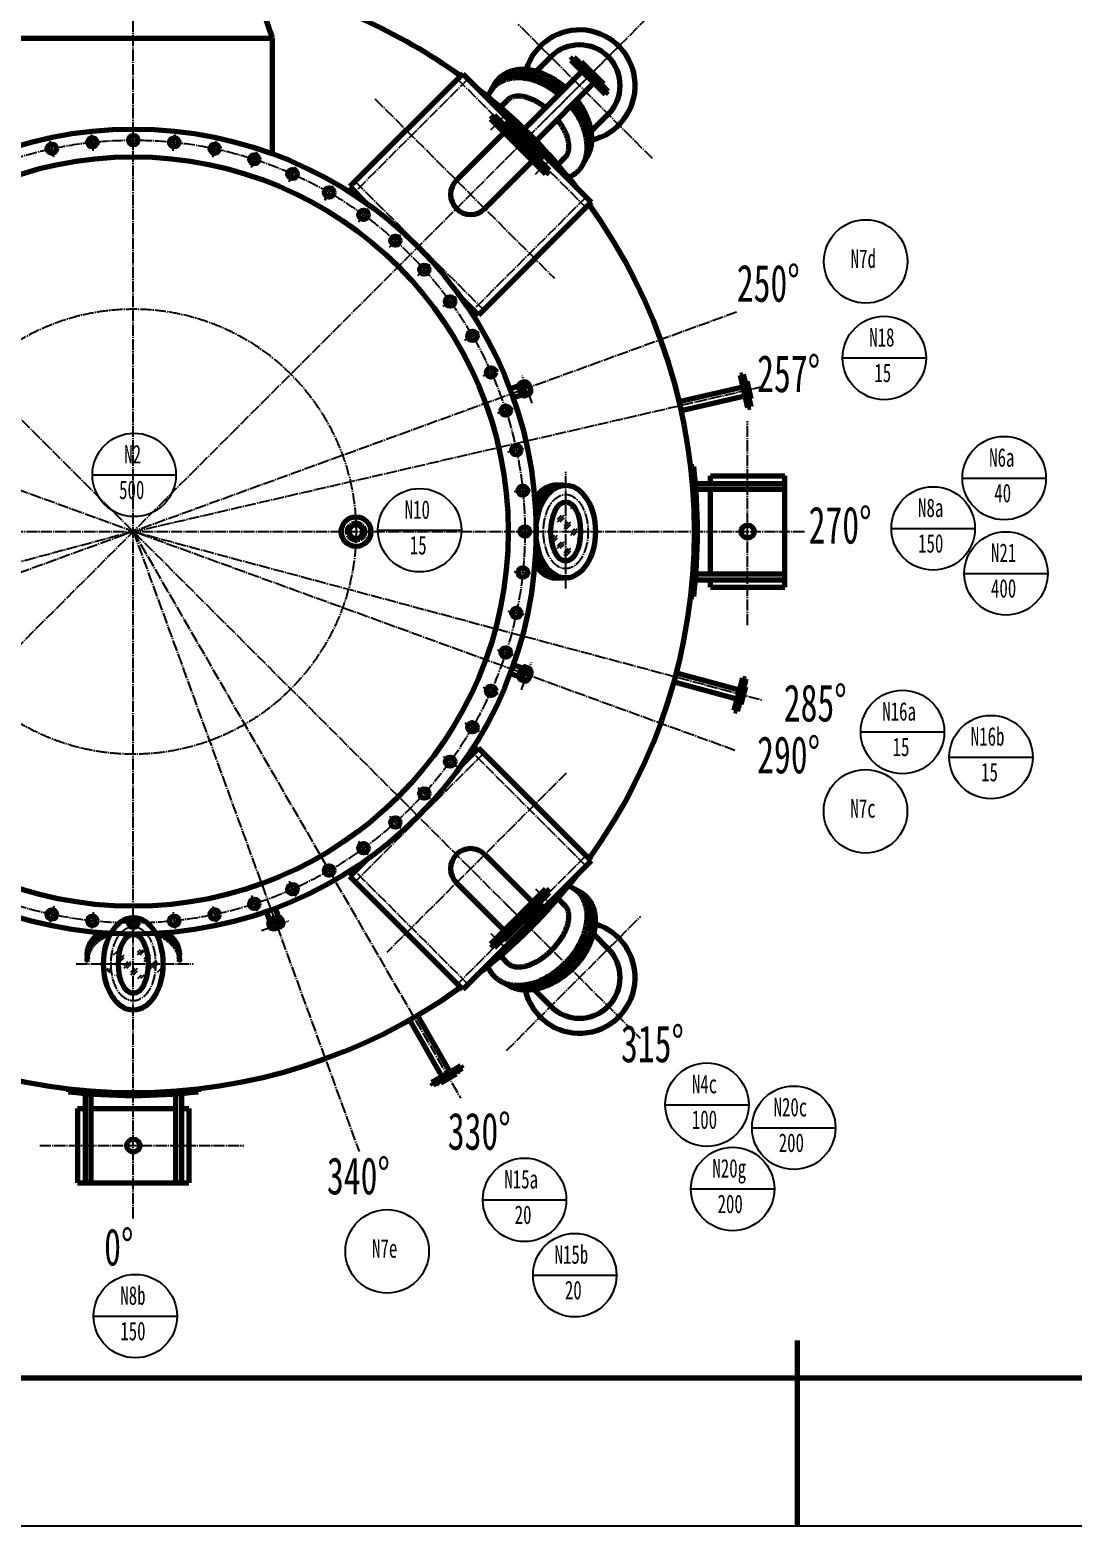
# Model space of a CAD drawing. Header units: millimetres. Extents: x -8410 to 8410, y -5940 to 5940.
# Drawn here: x -2068 to 742, y -5940 to -1907 of the extents above; entities that cross this region are included whole.
import ezdxf

# ---------------------------------------------------------------- set-up
doc = ezdxf.new("R2010")
doc.units = ezdxf.units.MM
doc.linetypes.add('EB_DASHDOT', pattern=[39, 30, -3, 3, -3])
for name, color, linetype, lineweight in [('CAXA0', 7, 'Continuous', 70), ('CAXA1', 1, 'EB_DASHDOT', 25), ('CAXA3', 7, 'Continuous', 25), ('CAXA4', 3, 'Continuous', 25), ('CAXA5', 4, 'Continuous', 25)]:
    doc.layers.add(name, color=color, linetype=linetype, lineweight=lineweight)
doc.styles.add('标准', font='', dxfattribs={"width": 0.667})
doc.styles.get('标准').set_extended_font_data('FangSong_GB2312')

# ---------------------------------------------------------------- blocks, each defined once
blk = doc.blocks.new('CAXBLOCK15')
at = {"layer": 'CAXA0', "color": 0, "linetype": 'Continuous', "lineweight": 25}
for p, q in [((-657.4, -3214.9), (-646.6, -3204.2)), ((-653.4, -3203.8), (-646.6, -3197)), ((-646.6, -3232.9), (-628.6, -3214.9)), ((-646.6, -3225.7), (-635.8, -3214.9)), ((-639.4, -3232.9), (-628.6, -3222.1)), ((-610.7, -3189.8), (-607.9, -3187.1)), ((-610.7, -3197), (-604.4, -3190.7)), ((-603.5, -3197), (-601.3, -3194.8)), ((-592.7, -3214.9), (-591.9, -3214.1)), ((-664.7, -3258.2), (-664.5, -3258)), ((-628.6, -3243.7), (-624.7, -3239.8)), ((-628.6, -3250.9), (-624.7, -3247)), ((-624.7, -3247), (-610.7, -3232.9)), ((-624.7, -3239.8), (-617.8, -3232.9)), ((-621.4, -3250.9), (-610.7, -3240.1)), ((-610.7, -3268.8), (-601.4, -3259.5)), ((-610.7, -3261.6), (-608.6, -3259.5)), ((-608.6, -3259.5), (-599.9, -3250.9)), ((-603.5, -3268.8), (-594.2, -3259.5)), ((-601.4, -3259.5), (-592.7, -3250.9)), ((-594.2, -3259.5), (-592.7, -3258)), ((-663.5, -3278.6), (-653.8, -3268.8)), ((-662.6, -3284.9), (-646.6, -3268.8)), ((-657.4, -3286.8), (-646.6, -3276)), ((-646.6, -3304.7), (-628.6, -3286.8)), ((-646.6, -3297.6), (-635.8, -3286.8)), ((-639.4, -3304.7), (-628.6, -3294)), ((-624.7, -3318.8), (-610.7, -3304.7)), ((-624.7, -3311.6), (-617.8, -3304.7)), ((-592.7, -3279.6), (-585.3, -3272.2)), ((-592.7, -3286.8), (-586.1, -3280.2)), ((-628.6, -3315.5), (-624.7, -3311.6)), ((-628.6, -3322.7), (-624.7, -3318.8)), ((-621.4, -3322.7), (-610.7, -3311.9)), ((-610.7, -3333.5), (-601, -3323.8))]:
    blk.add_line(p, q, dxfattribs=at)
blk = doc.blocks.new('CAXBLOCK16')
at = {"layer": 'CAXA0', "color": 0, "linetype": 'Continuous', "lineweight": 25}
for p, q in [((-1842.7, -4400.3), (-1833.5, -4391.1)), ((-1778.1, -4393.1), (-1770.7, -4385.7)), ((-1778.1, -4400.3), (-1764.4, -4386.6)), ((-1770.9, -4400.3), (-1760.1, -4389.5)), ((-1869.5, -4427.1), (-1867.9, -4425.5)), ((-1869, -4419.4), (-1867.9, -4418.3)), ((-1849.9, -4400.3), (-1845.5, -4395.9)), ((-1832, -4418.3), (-1814, -4400.3)), ((-1832, -4411.1), (-1821.2, -4400.3)), ((-1824.8, -4418.3), (-1814, -4407.5)), ((-1814, -4436.2), (-1802.3, -4424.5)), ((-1814, -4429.1), (-1809.5, -4424.5)), ((-1809.5, -4424.5), (-1803.2, -4418.3)), ((-1806.8, -4436.2), (-1796.1, -4425.5)), ((-1802.3, -4424.5), (-1796.1, -4418.3)), ((-1760.1, -4418.3), (-1742.2, -4400.3)), ((-1760.1, -4411.1), (-1749.4, -4400.3)), ((-1752.9, -4418.3), (-1742.2, -4407.5)), ((-1742.2, -4436.2), (-1730.5, -4424.5)), ((-1742.2, -4429.1), (-1737.7, -4424.5)), ((-1737.7, -4424.5), (-1731.4, -4418.3)), ((-1735, -4436.2), (-1724.2, -4425.5)), ((-1730.5, -4424.5), (-1724.2, -4418.3)), ((-1862.2, -4441.4), (-1857.1, -4436.2)), ((-1858.5, -4444.9), (-1849.9, -4436.2)), ((-1854.5, -4448), (-1849.9, -4443.4)), ((-1840.4, -4455.5), (-1839.2, -4454.2)), ((-1835.2, -4457.4), (-1832, -4454.2)), ((-1796.1, -4447), (-1789.7, -4440.7)), ((-1796.1, -4454.2), (-1789.7, -4447.9)), ((-1789.7, -4447.9), (-1778.1, -4436.2)), ((-1789.7, -4440.7), (-1785.3, -4436.2)), ((-1788.9, -4454.2), (-1778.1, -4443.4)), ((-1777.1, -4464), (-1767.3, -4454.2)), ((-1769.1, -4463.1), (-1760.1, -4454.2)), ((-1760.5, -4461.7), (-1760.1, -4461.4)), ((-1724.2, -4447), (-1713.4, -4436.2))]:
    blk.add_line(p, q, dxfattribs=at)
blk = doc.blocks.new('CAXBLOCK179', base_point=(8010, -5540))
at = {"layer": 'CAXA0', "linetype": 'Continuous', "lineweight": 70}
for p, q in [((0, -5940), (0, -5440)), ((-8010, -5540), (8010, -5540))]:
    blk.add_line(p, q, dxfattribs=at)
at = {"layer": 'CAXA0', "linetype": 'Continuous', "lineweight": 25}
blk.add_line((8410, -5940), (-8410, -5940), dxfattribs=at)

msp = doc.modelspace()

# ---------------------------------------------------------------- linework, layer by layer
at = {"layer": 'CAXA0'}
for p, q in [((-1414.74, -1929.55), (-1484.74, -1724.59)), ((-2164.74, -1929.55), (-1414.74, -1929.55)), ((-1414.74, -2241.41), (-1414.74, -1929.55)), ((-704.33, -2019.28), (-665.09, -1980.04)), ((-610.65, -1988.53), (-602.87, -1980.75)), ((-610.65, -1988.53), (-588.67, -2010.51)), ((-610.65, -1988.53), (-518.73, -2080.45)), ((-602.87, -1980.75), (-510.95, -2072.68)), ((-583.4, -1993.15), (-586.94, -1996.69)), ((-583.4, -1993.15), (-523.35, -2053.21)), ((-902.33, -2025.65), (-1206.38, -2329.7)), ((-902.33, -2025.65), (-555.84, -2372.13)), ((-580.6, -2018.58), (-736.63, -2174.61)), ((-548.78, -2050.4), (-704.81, -2206.43)), ((-523.35, -2053.21), (-526.88, -2056.74)), ((-800.83, -2115.78), (-781.74, -2096.69)), ((-518.73, -2080.45), (-510.95, -2072.68)), ((-556.05, -2180.71), (-510.23, -2134.9)), ((-826.68, -2147.99), (-816.78, -2138.09)), ((-678.19, -2296.49), (-826.68, -2147.99)), ((-668.29, -2286.59), (-816.78, -2138.09)), ((-793.77, -2161.11), (-790.94, -2158.28)), ((-688.48, -2260.74), (-790.94, -2158.28)), ((-919.3, -2312.73), (-790.62, -2184.06)), ((-645.98, -2270.64), (-626.88, -2251.54)), ((-842.92, -2389.09), (-714.25, -2260.42)), ((-691.31, -2263.57), (-688.48, -2260.74)), ((-678.19, -2296.49), (-668.29, -2286.59)), ((-1206.38, -2329.7), (-1160.27, -2375.81)), ((-555.84, -2372.13), (-859.9, -2676.19)), ((-906.01, -2630.08), (-859.9, -2676.19)), ((-736.01, -2855.76), (-746.9, -2859.73)), ((-155.24, -2837.84), (-146.47, -2835.82)), ((-155.24, -2837.84), (-135.1, -2925.55)), ((-146.47, -2835.82), (-126.33, -2923.54)), ((-141.78, -2856.25), (-136.91, -2855.13)), ((-136.91, -2855.13), (-126.15, -2902)), ((-751.1, -2867.12), (-775.18, -2875.9)), ((-742.53, -2890.61), (-766.61, -2899.39)), ((-723.68, -2889.59), (-734.56, -2893.56)), ((-319, -2908.77), (-147.97, -2869.51)), ((-313.4, -2933.14), (-142.37, -2893.88)), ((-131.02, -2903.12), (-126.15, -2902)), ((-135.1, -2925.55), (-126.33, -2923.54)), ((-287.91, -3084.55), (-279.85, -3084.55)), ((-275.31, -3129.55), (-34.74, -3129.55)), ((-234.74, -3109.55), (-34.74, -3109.55)), ((-234.74, -3129.55), (-234.74, -3109.55)), ((-34.74, -3409.55), (-34.74, -3109.55)), ((-274.03, -3145.55), (-34.74, -3145.55)), ((-234.74, -3373.55), (-234.74, -3145.55)), ((-274.03, -3373.55), (-34.74, -3373.55)), ((-275.31, -3389.55), (-34.74, -3389.55)), ((-234.74, -3409.55), (-234.74, -3389.55)), ((-234.74, -3409.55), (-34.74, -3409.55)), ((-287.91, -3434.55), (-279.85, -3434.55)), ((-741.89, -3627.64), (-765.97, -3618.87)), ((-723.03, -3628.65), (-733.92, -3624.68)), ((-750.44, -3651.13), (-774.52, -3642.36)), ((-735.34, -3662.47), (-746.23, -3658.51)), ((-332.95, -3664.39), (-163.51, -3710)), ((-326.46, -3640.24), (-157.01, -3685.86)), ((-148.56, -3654.48), (-171.96, -3741.39)), ((-139.87, -3656.82), (-163.27, -3743.73)), ((-148.56, -3654.48), (-139.87, -3656.82)), ((-140.49, -3678.36), (-152.99, -3724.79)), ((-145.32, -3677.06), (-140.49, -3678.36)), ((-171.96, -3741.39), (-163.27, -3743.73)), ((-157.82, -3723.49), (-152.99, -3724.79)), ((-859.9, -3842.91), (-906.01, -3889.02)), ((-555.84, -4146.97), (-859.9, -3842.91)), ((-1160.27, -4143.29), (-1206.38, -4189.39)), ((-555.84, -4146.97), (-902.33, -4493.45)), ((-842.93, -4130), (-714.25, -4258.67)), ((-902.33, -4493.45), (-1206.38, -4189.39)), ((-919.29, -4206.37), (-790.62, -4335.04)), ((-826.68, -4371.1), (-678.19, -4222.61)), ((-816.78, -4381), (-668.29, -4232.51)), ((-678.19, -4222.61), (-668.29, -4232.51)), ((-790.94, -4360.82), (-688.48, -4258.35)), ((-691.31, -4255.53), (-688.48, -4258.35)), ((-645.98, -4248.46), (-626.88, -4267.55)), ((-1421.8, -4307.46), (-1430.56, -4283.37)), ((-1398.31, -4298.91), (-1407.07, -4274.83)), ((-1386.96, -4314), (-1390.93, -4303.12)), ((-1420.8, -4326.31), (-1424.76, -4315.42)), ((-549.48, -4344.96), (-510.23, -4384.2)), ((-826.68, -4371.1), (-816.78, -4381)), ((-793.77, -4357.99), (-790.94, -4360.82)), ((-800.83, -4403.32), (-781.74, -4422.41)), ((-710.9, -4493.25), (-665.09, -4539.06)), ((-1045.9, -4575.92), (-958.35, -4727.99)), ((-1024.24, -4563.44), (-936.68, -4715.52)), ((-908.51, -4699.3), (-986.51, -4744.21)), ((-904.02, -4707.1), (-982.02, -4752.01)), ((-922.18, -4717.55), (-919.69, -4721.89)), ((-908.51, -4699.3), (-904.02, -4707.1)), ((-986.51, -4744.21), (-982.02, -4752.01)), ((-963.86, -4741.55), (-961.36, -4745.88)), ((-919.69, -4721.89), (-961.36, -4745.88)), ((-1964.74, -4761.39), (-1964.74, -4769.44)), ((-1919.74, -4773.98), (-1919.74, -5014.55)), ((-1903.74, -4775.27), (-1903.74, -5014.55)), ((-1675.74, -4775.27), (-1675.74, -5014.55)), ((-1659.74, -4773.98), (-1659.74, -5014.55)), ((-1614.74, -4761.39), (-1614.74, -4769.44)), ((-1939.74, -4814.55), (-1939.74, -5014.55)), ((-1939.74, -4814.55), (-1919.74, -4814.55)), ((-1903.74, -4814.55), (-1675.74, -4814.55)), ((-1659.74, -4814.55), (-1639.74, -4814.55)), ((-1639.74, -4814.55), (-1639.74, -5014.55)), ((-1939.74, -5014.55), (-1639.74, -5014.55))]:
    msp.add_line(p, q, dxfattribs=at)
for centre, radius in [((-1789.74, -3259.55), 1085), ((-2009.09, -2227.6), 12.5), ((-1900.02, -2210.33), 12.5), ((-1789.74, -2204.55), 12.5), ((-1679.47, -2210.33), 12.5), ((-1570.4, -2227.6), 12.5), ((-1789.74, -3259.55), 1010), ((-1463.73, -2256.18), 12.5), ((-1360.64, -2295.76), 12.5), ((-1262.24, -2345.89), 12.5), ((-1169.63, -2406.04), 12.5), ((-1083.81, -2475.53), 12.5), ((-1005.73, -2553.62), 12.5), ((-936.23, -2639.44), 12.5), ((-876.09, -2732.05), 12.5), ((-825.95, -2830.44), 12.5), ((-786.38, -2933.54), 12.5), ((-757.8, -3040.2), 12.5), ((-740.52, -3149.27), 12.5), ((-1189.74, -3259.55), 40), ((-1189.74, -3259.55), 18.8), ((-734.74, -3259.55), 12.5), ((-134.74, -3259.55), 17.5), ((-740.52, -3369.83), 12.5), ((-757.8, -3478.9), 12.5), ((-786.38, -3585.56), 12.5), ((-825.95, -3688.66), 12.5), ((-876.09, -3787.05), 12.5), ((-936.23, -3879.66), 12.5), ((-1005.73, -3965.48), 12.5), ((-1083.81, -4043.57), 12.5), ((-1169.63, -4113.06), 12.5), ((-1262.24, -4173.21), 12.5), ((-1360.64, -4223.34), 12.5), ((-1463.73, -4262.91), 12.5), ((-2009.09, -4291.49), 12.5), ((-1900.02, -4308.77), 12.5), ((-1789.74, -4314.55), 12.5), ((-1679.47, -4308.77), 12.5), ((-1570.4, -4291.49), 12.5), ((-1789.74, -4914.55), 17.5)]:
    msp.add_circle(centre, radius, dxfattribs=at)
for centre, radius, start, end in [((-1789.74, -3259.55), 1512, 54.32515, 77.5913), ((-587.66, -2057.47), 150, 282.7645, 163.35677), ((-587.66, -2057.47), 109.5, 315, 135), ((-1789.74, -3259.55), 1512, 37.77663, 52.22337), ((-881.11, -2350.92), 54, 135, 315), ((-1789.74, -3259.55), 1512, 324.32515, 35.67485), ((-1789.74, -3259.55), 1520, 353.38879, 6.61121), ((-881.11, -4168.18), 54, 45, 225), ((-1789.74, -3259.55), 1512, 307.77663, 322.22337), ((-587.66, -4461.63), 150, 192.7645, 73.35677), ((-587.66, -4461.63), 109.5, 225, 45), ((-1789.74, -3259.55), 1512, 234.32515, 305.67485), ((-1789.74, -3259.55), 1520, 263.38879, 276.61121)]:
    msp.add_arc(centre, radius, start, end, dxfattribs=at)
for centre, major_axis, ratio in [((-729.84, -2872.67), (-6.17, 16.91), 0.5), ((-624.74, -3259.55), (0, 125), 0.64), ((-624.74, -3259.55), (0, 80), 0.5), ((-729.19, -3645.56), (6.16, 16.91), 0.5), ((-1789.74, -4424.55), (0, 125), 0.64), ((-1403.88, -4320.16), (16.92, 6.15), 0.5), ((-1789.74, -4424.55), (0, 80), 0.5)]:
    msp.add_ellipse(centre, major_axis=major_axis, ratio=ratio, dxfattribs=at)
for points, weights, knots in [([(-625.19, -2063.17), (-734.25, -1967.63), (-804.91, -2038.29), (-816.04, -2049.42), (-822.19, -2064.65)], [0.963608894934, 0.726599637371, 1, 0.944033855184, 0.90945577376], [0, 0, 0, 191.1259743, 191.1259743, 230.2502236, 230.2502236, 230.2502236]), ([(-643.21, -2081.2), (-749.93, -1993.46), (-817.45, -2060.98), (-828.58, -2072.11), (-834.72, -2087.34)], [0.948647154982, 0.735544241073, 1, 0.944033855184, 0.90945577376], [0, 0, 0, 184.0916877, 184.0916877, 223.0505748, 223.0505748, 223.0505748]), ([(-634.58, -2072.56), (-742.53, -1980.89), (-811.63, -2049.99), (-822.76, -2061.13), (-828.91, -2076.35)], [0.956109114574, 0.731001613567, 1, 0.944033855184, 0.90945577376], [0, 0, 0, 187.672567, 187.672567, 226.7185635, 226.7185635, 226.7185635]), ([(-617.53, -2304.53), (-602.31, -2298.38), (-591.17, -2287.25), (-523.66, -2219.74), (-611.39, -2113.02)], [0.90945577376, 0.944033855184, 1, 0.735544241073, 0.948647154982], [0, 0, 0, 38.9588871, 38.9588871, 223.0505748, 223.0505748, 223.0505748]), ([(-626.88, -2251.54), (-626.88, -2251.54), (-626.88, -2251.54), (-592.73, -2217.39), (-647.23, -2148.85)], [0.999999687424, 0.999999843712, 1, 0.748347917005, 0.929131730834], [0, 0, 0, 0.0000702, 0.0000702, 113.0662771, 113.0662771, 113.0662771]), ([(-746.9, -2859.73), (-755.35, -2862.82), (-749.19, -2879.73), (-743.02, -2896.64), (-734.56, -2893.56)], [1, 0.707106781187, 1, 0.707106781187, 1], [0, 0, 0, 21.7640082, 21.7640082, 43.5280164, 43.5280164, 43.5280164]), ([(-638.16, -3136.32), (-644.83, -3134.55), (-651.58, -3134.55), (-684.87, -3134.55), (-708.33, -3171.44)], [0.940191312519, 0.966193658313, 1, 0.853002998996, 0.853555459135], [0, 0, 0, 15.7442478, 15.7442478, 84.2035099, 84.2035099, 84.2035099]), ([(-630.82, -3134.91), (-633.85, -3134.55), (-636.89, -3134.55), (-683.51, -3134.55), (-706.5, -3197.93)], [0.970637865904, 0.984498510485, 1, 0.805546395919, 0.869290672235], [0, 0, 0, 7.8418184, 7.8418184, 106.2110648, 106.2110648, 106.2110648]), ([(-706.5, -3321.17), (-683.51, -3384.55), (-636.89, -3384.55), (-633.85, -3384.55), (-630.82, -3384.19)], [0.869290672235, 0.805546395919, 1, 0.984498510485, 0.970637865905], [0, 0, 0, 98.3692464, 98.3692464, 106.2110648, 106.2110648, 106.2110648]), ([(-708.33, -3347.66), (-684.87, -3384.55), (-651.58, -3384.55), (-644.83, -3384.55), (-638.16, -3382.78)], [0.853555459135, 0.853002998996, 1, 0.966193658313, 0.940191312519], [0, 0, 0, 68.4592621, 68.4592621, 84.2035099, 84.2035099, 84.2035099]), ([(-733.92, -3624.68), (-742.38, -3621.6), (-748.53, -3638.52), (-754.69, -3655.43), (-746.23, -3658.51)], [1, 0.707106781187, 1, 0.707106781187, 1], [0, 0, 0, 21.7640082, 21.7640082, 43.5280164, 43.5280164, 43.5280164]), ([(-834.72, -4431.76), (-828.58, -4446.99), (-817.45, -4458.12), (-739.67, -4535.9), (-626.53, -4422.76), (-513.39, -4309.63), (-591.17, -4231.85), (-602.31, -4220.71), (-617.53, -4214.57)], [0.90945577376, 0.944033855184, 1, 0.707106781187, 1, 0.707106781187, 1, 0.944033855184, 0.90945577376], [0, 0, 0, 39.397668, 39.397668, 245.5814211, 245.5814211, 451.7651743, 451.7651743, 491.1628423, 491.1628423, 491.1628423]), ([(-793.27, -4474.48), (-712.56, -4525.59), (-615.54, -4428.58), (-502.41, -4315.44), (-580.19, -4237.66), (-591.32, -4226.53), (-606.55, -4220.39)], [0.944872283155, 0.737910223089, 1, 0.707106781187, 1, 0.944033855184, 0.90945577376], [0, 0, 0, 189.8382599, 189.8382599, 401.9882326, 401.9882326, 442.525928, 442.525928, 442.525928]), ([(-788.19, -4476.5), (-708.28, -4539.74), (-603.84, -4435.3), (-490.71, -4322.16), (-568.49, -4244.38), (-579.62, -4233.25), (-594.85, -4227.11)], [0.969233078391, 0.723396185433, 1, 0.707106781187, 1, 0.944033855184, 0.90945577376], [0, 0, 0, 199.2914031, 199.2914031, 410.3192251, 410.3192251, 450.6424996, 450.6424996, 450.6424996]), ([(-781.74, -4422.41), (-781.74, -4422.41), (-781.74, -4422.41), (-739.67, -4464.48), (-662.24, -4387.06), (-584.81, -4309.63), (-626.88, -4267.55)], [0.999999687424, 0.999999843712, 1, 0.707106781187, 1, 0.707106781187, 1], [0, 0, 0, 0.0000724, 0.0000724, 135.6255066, 135.6255066, 271.2509409, 271.2509409, 271.2509409]), ([(-1390.93, -4303.12), (-1394, -4294.66), (-1410.92, -4300.81), (-1427.83, -4306.97), (-1424.76, -4315.42)], [1, 0.707106781187, 1, 0.707106781187, 1], [0, 0, 0, 21.7640082, 21.7640082, 43.5280164, 43.5280164, 43.5280164]), ([(-1877.86, -4340.97), (-1914.74, -4364.43), (-1914.74, -4397.71), (-1914.74, -4404.47), (-1912.97, -4411.13)], [0.853555459135, 0.853002998996, 1, 0.966193658313, 0.940191312519], [0, 0, 0, 68.4592621, 68.4592621, 84.2035099, 84.2035099, 84.2035099]), ([(-1851.36, -4342.8), (-1914.74, -4365.78), (-1914.74, -4412.4), (-1914.74, -4415.44), (-1914.38, -4418.48)], [0.869290672235, 0.805546395919, 1, 0.984498510485, 0.970637865905], [0, 0, 0, 98.3692464, 98.3692464, 106.2110648, 106.2110648, 106.2110648]), ([(-1665.11, -4418.48), (-1664.74, -4415.44), (-1664.74, -4412.4), (-1664.74, -4365.78), (-1728.13, -4342.8)], [0.970637865904, 0.984498510485, 1, 0.805546395919, 0.869290672235], [0, 0, 0, 7.8418184, 7.8418184, 106.2110648, 106.2110648, 106.2110648]), ([(-1666.52, -4411.13), (-1664.74, -4404.47), (-1664.74, -4397.71), (-1664.74, -4364.43), (-1701.63, -4340.97)], [0.940191312519, 0.966193658313, 1, 0.853002998996, 0.853555459135], [0, 0, 0, 15.7442478, 15.7442478, 84.2035099, 84.2035099, 84.2035099])]:
    msp.add_rational_spline(points, weights, degree=2, knots=knots, dxfattribs=at)
for points, weights in [([(-679.05, -2117.03), (-747.58, -2062.53), (-781.74, -2096.69)], [0.929131730834, 0.748347917005, 1]), ([(-572.79, -2258), (-520.48, -2191.89), (-594.36, -2095.98)], [0.969233078391, 0.756551462005, 0.934893289836]), ([(-574.81, -2263.08), (-531.65, -2194.92), (-603.26, -2104.89)], [0.944872283155, 0.763937480384, 0.941498076926])]:
    msp.add_rational_spline(points, weights, degree=2, dxfattribs=at)
at = {"layer": 'CAXA1', "linetype": 'EB_DASHDOT', "lineweight": 25}
for p, q in [((-1789.74, -5110.6), (-1789.74, -1432.31)), ((-2004.25, -2250.36), (-2013.46, -2207.06)), ((-1897.59, -2233.47), (-1902.22, -2189.44)), ((-1789.74, -2227.81), (-1789.74, -2183.55)), ((-1681.9, -2233.47), (-1677.27, -2189.44)), ((-1575.23, -2250.36), (-1566.03, -2207.06)), ((-1470.92, -2278.31), (-1457.24, -2236.21)), ((-1370.1, -2317.01), (-1352.1, -2276.57)), ((-1273.88, -2366.04), (-1251.74, -2327.7)), ((-1183.31, -2424.86), (-1157.29, -2389.05)), ((-1099.38, -2492.82), (-1069.76, -2459.92)), ((-1023.02, -2569.18), (-990.12, -2539.56)), ((-955.05, -2653.11), (-919.24, -2627.09)), ((-896.24, -2743.68), (-857.9, -2721.55)), ((-847.21, -2839.9), (-806.77, -2821.9)), ((-808.51, -2940.73), (-766.41, -2927.05)), ((-780.55, -3045.04), (-737.26, -3035.84)), ((-763.66, -3151.7), (-719.64, -3147.08)), ((-3676.87, -3259.55), (-758.01, -3259.55)), ((-758.01, -3259.55), (-713.74, -3259.55)), ((-713.74, -3259.55), (20.02, -3259.55)), ((-763.66, -3367.39), (-719.64, -3372.02)), ((-780.55, -3474.06), (-737.26, -3483.26)), ((-808.51, -3578.37), (-766.41, -3592.05)), ((-847.21, -3679.19), (-806.77, -3697.2)), ((-896.24, -3775.42), (-857.9, -3797.55)), ((-955.05, -3865.99), (-919.24, -3892.01)), ((-1023.02, -3949.91), (-990.12, -3979.53)), ((-1099.38, -4026.28), (-1069.76, -4059.17)), ((-1183.31, -4094.24), (-1157.29, -4130.05)), ((-1273.88, -4153.06), (-1251.74, -4191.39)), ((-1370.1, -4202.09), (-1352.1, -4242.52)), ((-2004.25, -4268.74), (-2013.46, -4312.04)), ((-1575.23, -4268.74), (-1566.03, -4312.04)), ((-1470.92, -4240.79), (-1457.24, -4282.89)), ((-1897.59, -4285.63), (-1902.22, -4329.66)), ((-1789.74, -4291.28), (-1789.74, -4335.55)), ((-1681.9, -4285.63), (-1677.27, -4329.66))]:
    msp.add_line(p, q, dxfattribs=at)
at = {"layer": 'CAXA1'}
for p, q in [((-404.52, -1874.32), (-3161.99, -4631.79)), ((-390.89, -2254.24), (-752.5, -1892.63)), ((-3138.2, -1911.1), (-424.42, -4624.87)), ((-480.18, -1949.98), (-695.15, -2164.95)), ((-602.17, -2001.26), (-586.61, -1985.7)), ((-888.18, -2039.79), (-1192.24, -2343.85)), ((-916.47, -2039.79), (-569.99, -2386.27)), ((-531.45, -2071.97), (-515.9, -2056.41)), ((-1138.87, -2093.16), (-655.29, -2576.74)), ((-826.79, -2176.39), (-786.84, -2136.44)), ((-699.39, -2249.8), (-780, -2169.19)), ((-787.55, -2257.35), (-718.58, -2188.39)), ((-706.58, -2296.6), (-673.18, -2263.2)), ((-1192.24, -2315.56), (-845.76, -2662.04)), ((-569.99, -2357.99), (-874.04, -2662.04)), ((-169.17, -3849.39), (-3526.54, -2627.41)), ((-164.53, -2668.02), (-3453.76, -3865.2)), ((-714.94, -2913.53), (-741.77, -2839.96)), ((-155.37, -2850.69), (-135.87, -2846.22)), ((-1792.46, -3260.54), (-99.55, -2869.7)), ((-140.82, -2914.04), (-121.33, -2909.57)), ((-134.74, -3511.45), (-134.74, -2961.54)), ((-624.74, -3413.18), (-624.74, -3098.51)), ((-1789.74, -3259.55), (-3528.09, -3725.34)), ((-1789.74, -3259.55), (-94.87, -3713.69)), ((-1789.74, -3259.55), (-908.19, -4786.45)), ((-1789.74, -3259.55), (-1181.7, -4930.14)), ((-744.06, -3686.43), (-717.28, -3612.84)), ((-154.71, -3665.77), (-135.4, -3670.97)), ((-171.61, -3728.54), (-152.3, -3733.74)), ((-845.76, -3857.05), (-1192.24, -4203.54)), ((-569.99, -4161.11), (-874.04, -3857.05)), ((-623.35, -3910.42), (-1106.93, -4394)), ((-569.99, -4132.83), (-916.47, -4479.31)), ((-888.18, -4479.31), (-1192.24, -4175.25)), ((-706.58, -4222.5), (-666.63, -4262.45)), ((-787.55, -4261.75), (-718.58, -4330.71)), ((-1444.75, -4335.03), (-1371.16, -4308.26)), ((-784.44, -4658.41), (-422.83, -4296.8)), ((-826.79, -4342.71), (-793.39, -4376.11)), ((-1943.37, -4424.55), (-1628.71, -4424.55)), ((-920.84, -4702.94), (-910.86, -4720.27)), ((-977.17, -4735.37), (-967.2, -4752.7)), ((-2041.65, -4914.55), (-1491.73, -4914.55))]:
    msp.add_line(p, q, dxfattribs=at)
for centre, radius in [((-1789.74, -3259.55), 1055), ((-1789.74, -3259.55), 600), ((-1189.74, -3259.55), 27.5)]:
    msp.add_circle(centre, radius, dxfattribs=at)
for centre in [(-624.74, -3259.55), (-1789.74, -4424.55)]:
    msp.add_ellipse(centre, major_axis=(0, 100), ratio=0.6, dxfattribs=at)
at = {"layer": 'CAXA3'}
for p, q in [((120.8, -2791.56), (345.8, -2791.56)), ((-1899.93, -3106.75), (-1674.93, -3106.75)), ((443.94, -3115.45), (668.94, -3115.45)), ((-1130.61, -3255.91), (-905.61, -3255.91)), ((252.52, -3251.08), (477.52, -3251.08)), ((448.93, -3372.35), (673.93, -3372.35)), ((169.93, -3799.66), (394.93, -3799.66)), ((408.43, -3867.35), (633.43, -3867.35)), ((-356.92, -4804.21), (-131.92, -4804.21)), ((-122.94, -4866.45), (102.06, -4866.45)), ((-287.7, -5031.32), (-62.7, -5031.32)), ((-848.17, -5060.69), (-623.17, -5060.69)), ((-712.89, -5263.74), (-487.89, -5263.74)), ((-1896.69, -5374.13), (-1671.69, -5374.13))]:
    msp.add_line(p, q, dxfattribs=at)
for centre in [(183.47, -2531.51), (233.3, -2791.56), (-1787.43, -3106.75), (556.44, -3115.45), (-1018.11, -3255.91), (365.02, -3251.08), (561.43, -3372.35), (282.43, -3799.66), (520.93, -3867.35), (182.76, -4013.4), (-244.42, -4804.21), (-10.44, -4866.45), (-175.2, -5031.32), (-735.67, -5060.69), (-1105.88, -5199.62), (-600.39, -5263.74), (-1784.19, -5374.13)]:
    msp.add_circle(centre, 112.5, dxfattribs=at)

# ---------------------------------------------------------------- block references
at = {"layer": 'CAXA0'}
msp.add_blockref('CAXBLOCK179', (8010, -5540), dxfattribs=at)
at = {"layer": 'CAXA5'}
for name in ['CAXBLOCK15', 'CAXBLOCK16']:
    msp.add_blockref(name, (0, 0), dxfattribs=at)

# ---------------------------------------------------------------- texts
at = {"layer": 'CAXA4', "linetype": 'Continuous', "lineweight": 25, "attachment_point": 1, "style": '标准'}
for s, insert, char_height in [('\\fFangSong_GB2312|b0|i0|p34;N7d', (142.89, -2498.76), 50), ('\\fFangSong_GB2312|b0|i0|p34;250{%%D}', (-163.97, -2540.18), 100), ('\\fFangSong_GB2312|b0|i0|p34;N18', (192.73, -2710.85), 50), ('\\fFangSong_GB2312|b0|i0|p34;257{%%D}', (-109.21, -2783.74), 100), ('\\fFangSong_GB2312|b0|i0|p34;15', (206.65, -2806.75), 50), ('\\fFangSong_GB2312|b0|i0|p34;N2', (-1814.09, -3026.04), 50), ('\\fFangSong_GB2312|b0|i0|p34;N6a', (515.87, -3034.75), 50), ('\\fFangSong_GB2312|b0|i0|p34;500', (-1828.01, -3121.94), 50), ('\\fFangSong_GB2312|b0|i0|p34;40', (529.79, -3130.65), 50), ('\\fFangSong_GB2312|b0|i0|p34;N10', (-1058.69, -3175.2), 50), ('\\fFangSong_GB2312|b0|i0|p34;N8a', (324.44, -3170.38), 50), ('\\fFangSong_GB2312|b0|i0|p34;270{%%D}', (29.47, -3192.04), 100), ('\\fFangSong_GB2312|b0|i0|p34;15', (-1044.77, -3271.1), 50), ('\\fFangSong_GB2312|b0|i0|p34;150', (324.44, -3266.28), 50), ('\\fFangSong_GB2312|b0|i0|p34;N21', (520.85, -3291.64), 50), ('\\fFangSong_GB2312|b0|i0|p34;400', (520.85, -3387.54), 50), ('\\fFangSong_GB2312|b0|i0|p34;285{%%D}', (-37.53, -3671.55), 100), ('\\fFangSong_GB2312|b0|i0|p34;N16a', (227.93, -3718.96), 50), ('\\fFangSong_GB2312|b0|i0|p34;N16b', (466.44, -3786.64), 50), ('\\fFangSong_GB2312|b0|i0|p34;290{%%D}', (-109.21, -3811.16), 100), ('\\fFangSong_GB2312|b0|i0|p34;15', (255.78, -3814.86), 50), ('\\fFangSong_GB2312|b0|i0|p34;15', (494.28, -3882.54), 50), ('\\fFangSong_GB2312|b0|i0|p34;N7c', (142.18, -3980.64), 50), ('\\fFangSong_GB2312|b0|i0|p34;315{%%D}', (-476.09, -4589.91), 100), ('\\fFangSong_GB2312|b0|i0|p34;N4c', (-284.99, -4723.51), 50), ('\\fFangSong_GB2312|b0|i0|p34;N20c', (-64.94, -4785.75), 50), ('\\fFangSong_GB2312|b0|i0|p34;330{%%D}', (-942.68, -4825.76), 100), ('\\fFangSong_GB2312|b0|i0|p34;100', (-284.99, -4819.41), 50), ('\\fFangSong_GB2312|b0|i0|p34;200', (-51.02, -4881.65), 50), ('\\fFangSong_GB2312|b0|i0|p34;340{%%D}', (-1268.1, -4946.05), 100), ('\\fFangSong_GB2312|b0|i0|p34;N20g', (-229.69, -4950.62), 50), ('\\fFangSong_GB2312|b0|i0|p34;N15a', (-790.16, -4979.99), 50), ('\\fFangSong_GB2312|b0|i0|p34;20', (-762.32, -5075.89), 50), ('\\fFangSong_GB2312|b0|i0|p34;200', (-215.77, -5046.52), 50), ('\\fFangSong_GB2312|b0|i0|p34;0{%%D}', (-1868.28, -5137.78), 100), ('\\fFangSong_GB2312|b0|i0|p34;N7e', (-1146.46, -5166.86), 50), ('\\fFangSong_GB2312|b0|i0|p34;N15b', (-654.89, -5183.03), 50), ('\\fFangSong_GB2312|b0|i0|p34;20', (-627.05, -5278.93), 50), ('\\fFangSong_GB2312|b0|i0|p34;N8b', (-1824.77, -5293.43), 50), ('\\fFangSong_GB2312|b0|i0|p34;150', (-1824.77, -5389.33), 50)]:
    msp.add_mtext(s, dxfattribs=dict(at, insert=insert, char_height=char_height))

doc.saveas('drawing.dxf')
